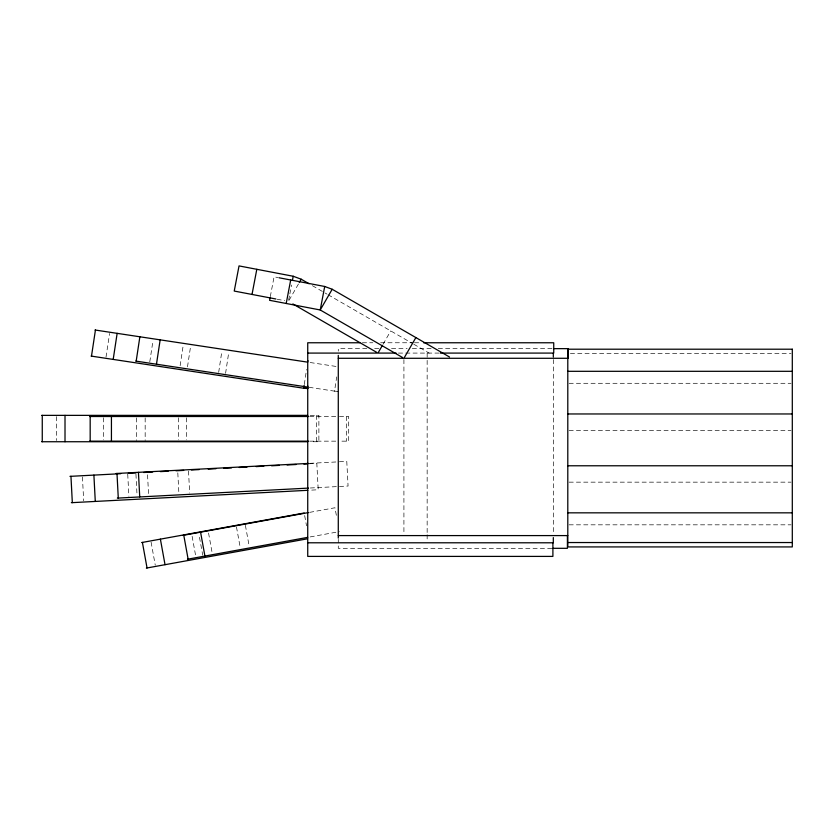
<?xml version="1.0" encoding="UTF-8"?>
<svg xmlns="http://www.w3.org/2000/svg" width="834" height="834" viewBox="0 0 834 834"><rect width="100%" height="100%" fill="white"/><g stroke="black" fill="none" stroke-linecap="round" stroke-linejoin="round"><path stroke-width="0.63" stroke-dasharray="4.17 3.13" d="M106.012 357.067L109.588 333.475M149.776 361.893L152.883 341.367M180.123 365.73L183.324 344.619M187.494 366.845L190.694 345.735M218.685 372.308L221.792 351.792M225.576 373.351L228.683 352.834M304.285 384.516L306.558 369.525M309.028 387.289L334.538 391.146L336.686 376.916M270.299 296.602L274.073 276.825L278.139 277.597M288.658 300.125L289.617 295.1M289.857 293.849L291.535 285.051M289.054 300.282L298.655 283.654M383.077 344.223L390.75 330.921M309.664 512.357L334.976 507.76L336.8 517.81M310.206 536.919L339.313 531.633M309.8 463.339L337.009 461.921M339.407 461.755L346.777 461.369L348.07 486.024L309.8 488.026M309.049 463.787L316.826 463.381L318.202 489.756L309.133 490.236M362.404 342.764L372.808 342.764M380.627 342.764L413.164 342.764M414.467 342.764L419.669 342.764M366.856 348.643L338.281 348.643L338.281 351.104M374.654 348.643L381.148 348.643M391.532 348.643L407.128 348.643M412.319 348.643L431.803 348.643M438.298 348.643L552.598 348.643M398.433 353.084L439.007 353.084M570.393 353.595L791.007 353.595M569.101 383.296L791.007 383.296M310.206 415.363L318.88 415.363L318.88 441.739L310.206 441.739M309.675 416.5L336.978 416.5M339.438 416.5L348.695 416.5L348.695 441.155L339.438 441.155M569.101 430.354L791.007 430.354M309.675 441.155L336.978 441.155M569.101 482.156L791.007 482.156M569.101 524.826L791.007 524.826M551.795 548.313L338.281 548.313L338.281 539.369M334.538 391.146L338.281 391.427L334.58 390.865M310.165 362.529L336.946 366.574M277.117 299.229L284.655 300.667M312.406 285.687L326.959 294.089M328.075 294.736L412.684 343.587M413.789 344.223L429.135 353.084M304.66 515.568L306.516 525.785M245.384 525.337L249.272 546.697M236.481 526.952L240.359 548.313M208.552 533.03L212.034 552.191M199.493 537.325L202.735 555.204M192.122 536.314L195.552 555.163M151.09 542.163L155.26 565.15M188.515 471.002L189.672 493.03M177.809 472.857L178.893 493.592M147.545 474.807L148.598 494.875M135.942 474.15L137.057 495.479M127.727 474.181L128.884 496.209M82.43 476.965L83.681 500.786M553.317 359.569L553.317 533.687M427.154 353.084L427.154 533.447M427.154 534.75L427.154 541.235M403.917 359.59L403.917 534.041M346.381 416.5L346.381 441.155M316.399 415.363L316.399 441.739M186.347 417.792L186.347 439.852M178.33 417.792L178.33 439.852M145.168 417.876L145.168 440.488M136.588 417.876L136.588 440.488M103.416 417.792L103.416 439.852M56.431 416.625L56.431 440.488"/><path stroke-width="1.25" d="M91.094 356.076L303.722 388.237L307.736 388.54L307.746 385.996M91.49 356.139L95.43 330.055M113.195 359.423L117.146 333.339M136.182 361.143L139.872 336.769M156.469 364.218L160.159 339.845M303.722 388.237L304.139 385.485M307.902 360.601L307.673 362.154L95.034 330.003M252.014 294.444L256.809 269.309M270.06 297.842L269.591 300.313L320.235 309.977L402.801 357.65M286.208 303.482L290.691 279.995M292.494 280.016L293.214 276.252L239.035 265.91L234.239 291.056L275.866 298.989M279.036 277.774L324.707 286.479L320.235 309.977L332.193 289.262L449.505 356.994M299.291 282.549L301.21 279.223L309.049 283.748M378.594 351.979L382.441 345.328M404.542 357.202L415.874 337.582M141.717 542.538L304.191 513.014M183.126 535.355L308.392 512.587M187.462 559.228L307.673 537.377M146.357 568.09L307.569 538.785M116.062 473.503L308.507 463.412M69.952 476.36L120.659 473.702M128.238 473.305L135.942 472.899M143.636 472.492L152.674 472.023M160.43 471.617L168.187 471.21M175.943 470.803L183.699 470.397M191.445 469.99L199.201 469.584M208.25 469.104L216.006 468.698M223.752 468.291L231.508 467.884M239.264 467.478L247.02 467.071M256.069 466.602L263.815 466.196M271.571 465.789L279.327 465.382M287.084 464.976L296.122 464.507M303.878 464.1L307.756 463.892M117.344 498.117L308.507 488.099M71.338 502.693L307.85 490.298M359.798 342.764L307.736 342.764L307.736 556.403L552.9 556.403L552.9 542.788M423.578 342.764L553.734 342.764L553.734 353.084L440.269 353.084M553.901 348.643L568.183 348.643L568.183 358.286L338.281 358.286M307.736 353.084L396.087 353.084M567.798 371.307L792.3 371.307M567.798 413.966L792.3 413.966M41.7 415.363L307.736 415.363M89.655 416.5L308.372 416.5M89.655 441.155L308.372 441.155M41.7 441.739L307.736 441.739M567.798 465.779L792.3 465.779M567.798 512.837L792.3 512.837M338.281 535.584L567.798 535.584M567.798 542.538L792.3 542.538M307.736 542.788L553.317 542.788L553.317 537.586M553.088 548.313L567.412 548.313L567.412 535.584M135.817 361.091L307.756 387.091M303.774 387.935L307.736 388.54M324.707 286.479L332.193 289.262M293.214 276.252L301.21 279.223M292.838 303.941L376.832 352.428M200.577 532.186L204.914 556.059M183.772 535.24L188.109 559.114M160.389 539.15L165.028 564.691M142.405 542.413L147.045 567.964M138.434 472.325L139.726 496.939M116.989 473.451L118.282 498.065M93.898 475.099L95.285 501.442M70.953 476.308L72.329 502.641M553.317 353.084L553.317 356.983M338.281 355.388L338.281 538.107M111.433 416.5L111.433 441.155M90.176 416.5L90.176 441.155M65.01 415.363L65.01 441.739M42.263 415.363L42.263 441.739M792.3 349.206L567.798 349.206L567.798 546.927L792.3 546.927L792.3 349.206"/></g></svg>
